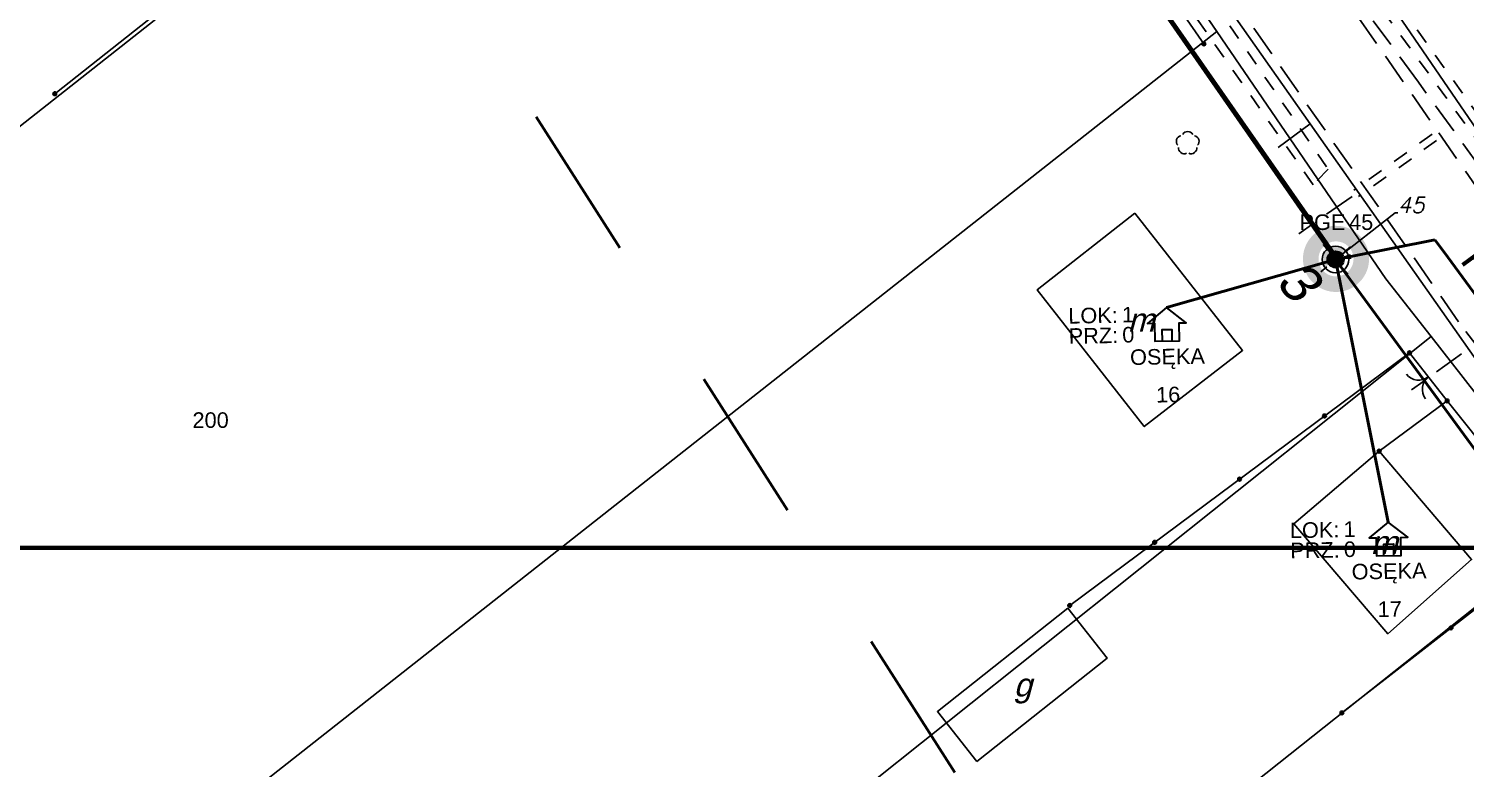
# Model space of a CAD drawing. Header units: metres. Extents: x 7542702 to 7555152, y 5804026 to 5815503.
# Drawn here: x 7544451.2 to 7544543.6, y 5807763.1 to 5807810.6 of the extents above; entities that cross this region are included whole.
import ezdxf
from ezdxf import colors
from ezdxf.entities.mleader import LeaderData, LeaderLine
from ezdxf.enums import TextEntityAlignment as Align
from ezdxf.math import Vec2, Vec3

# ---------------------------------------------------------------- set-up
doc = ezdxf.new("R2010")
doc.units = ezdxf.units.M
for name, pattern in [('4001', [0]), ('4002', [2, 1, -1]), ('4003', [3, 2, -1])]:
    doc.linetypes.add(name, pattern=pattern)
doc.layers.add('!tele', color=30, linetype='Continuous', lineweight=50, plot=False)
for name, color, linetype, lineweight in [('!trafo', 6, '4002', 50), ('_KABEL_ABONENCKI_NAPOWIETRZNY', 104, 'Continuous', 50), ('_MUFA', 202, 'Continuous', 30), ('_numery slupow etap 4 cz. 2', 7, 'Continuous', 40), ('_PA_OPCJONALNE', 1, 'Continuous', 30), ('_SIEC_NAPOWIETRZNA', 5, 'Continuous', 50), ('_SLUP_DZIERZAWIONY_ENERGETYCZNY', 1, 'Continuous', 30)]:
    doc.layers.add(name, color=color, linetype=linetype, lineweight=lineweight)
for name, color, linetype in [('_MM mufy', 3, 'Continuous'), ('_MM opisy', 7, 'Continuous'), ('_MM slupy', 5, 'Continuous'), ('Budynki', 7, 'Continuous'), ('Drogi', 135, 'Continuous'), ('Dzialki', 165, 'Continuous'), ('Linie_napowietrzne', 184, 'Continuous'), ('makro-numeracja-punktow', 7, 'Continuous'), ('Ogrodzenia', 184, 'Continuous'), ('Projekty', 252, 'Continuous'), ('Roslinnosc', 104, 'Continuous'), ('Uz_Specjalne', 7, 'Continuous'), ('Uz_Telekomunikacja', 252, 'Continuous'), ('Wody', 184, 'Continuous')]:
    doc.layers.add(name, color=color, linetype=linetype)
doc.layers.add('DIM', color=7, linetype='Continuous', plot=False)
doc.layers.get('_MUFA').off()
doc.styles.add('DYN_DIM', font='arial.ttf')
doc.styles.add('GeodText', font='romans.shx', dxfattribs={"oblique": 14.323945})
doc.styles.get("Standard").update_dxf_attribs({"font": 'arial.ttf'})
doc.dimstyles.new('opis linie', dxfattribs={"dimtxt": 1.5, "dimasz": 0.18, "dimexe": 0.18, "dimexo": 0.0625, "dimgap": 2.5, "dimtad": 4, "dimdec": 0, "dimzin": 0, "dimdsep": 46, "dimtxsty": 'Standard', "dimcen": 0.09, "dimse1": 1, "dimse2": 1, "dimsd1": 1, "dimsd2": 1, "dimclrt": 256, "dimadec": 0, "dimazin": 0, "dimtfac": 1, "dimtdec": 0, "dimtofl": 0, "dimtmove": 0, "dimatfit": 3, "dimfxl": 1, "dimtfill": 1, "dimtolj": 1, "dimtzin": 0, "dimarcsym": 0})
doc.dimstyles.get("Standard").update_dxf_attribs({"dimtxt": 0.18, "dimasz": 0.18, "dimexe": 0.18, "dimexo": 0.0625, "dimgap": 0.09, "dimtad": 0, "dimtih": 1, "dimtoh": 1, "dimdec": 4, "dimzin": 0, "dimdsep": 46, "dimtxsty": 'Standard', "dimcen": 0.09, "dimadec": 0, "dimazin": 0, "dimtfac": 1, "dimtdec": 4, "dimtofl": 0, "dimtmove": 0, "dimatfit": 3, "dimfxl": 1, "dimtolj": 1, "dimtzin": 0, "dimarcsym": 0})

# ---------------------------------------------------------------- blocks, each defined once
blk = doc.blocks.new('1281')
at = {"layer": 'Ogrodzenia', "color": 184, "linetype": 'Continuous'}
for radius in [0.24, 0.16, 0.08]:
    blk.add_circle((0, 0), radius, dxfattribs=at)
blk = doc.blocks.new('2283')
at = {"layer": 'Ogrodzenia', "color": 184, "linetype": 'Continuous'}
blk.add_line((0, 0), (0, 1), dxfattribs=at)
blk = doc.blocks.new('1283')
at = {"layer": 'Ogrodzenia', "color": 184, "linetype": 'Continuous'}
for centre, start, end in [((0, 2), 270, 0), ((0, -2), 0, 90)]:
    blk.add_arc(centre, 2, start, end, dxfattribs=at)
blk = doc.blocks.new('1423')
at = {"layer": 'Roslinnosc', "color": 104, "linetype": 'Continuous'}
for centre, start, end in [((-0.71, 0.23), 102.5, 221.75), ((0, 0.75), 30.19, 149.77), ((0.71, 0.23), 318.3, 77.49), ((-0.44, -0.61), 174.33, 293.45), ((0.44, -0.61), 246.24, 5.74)]:
    blk.add_arc(centre, 0.75, start, end, dxfattribs=at)
blk = doc.blocks.new('1363')
at = {"layer": 'Linie_napowietrzne', "color": 184, "linetype": 'Continuous'}
for p, q in [((0, 1.5), (0, 2.5)), ((-1.5, 0), (-2.5, 0)), ((1.5, 0), (2.5, 0)), ((0, -1.5), (0, -2.5))]:
    blk.add_line(p, q, dxfattribs=at)
blk.add_circle((0, 0), 0.5, dxfattribs=at)
blk = doc.blocks.new('1361')
at = {"layer": 'Linie_napowietrzne', "color": 184, "linetype": 'Continuous'}
blk.add_circle((0, 0), 0.5, dxfattribs=at)
blk = doc.blocks.new('ADRES')
for points in [[(0.788, -2.148), (0.788, -2.148), (0.788, -0.992), (1.24, -0.992), (0, 0), (-1.24, -0.992), (-0.788, -0.992), (-0.788, -2.148), (0.788, -2.148), (0.788, -2.148)], [(-0.308, -2.148), (-0.308, -1.401), (0.308, -1.401), (0.308, -2.148)]]:
    blk.add_lwpolyline(points)
at = {"color": 212, "insert": (-3.147, -0.425), "char_height": 1, "width": 1e-16, "attachment_point": 6}
blk.add_mtext('LOK:  ', dxfattribs=at)
at = {"color": 4, "insert": (-3.147, -1.715), "char_height": 1, "width": 1e-16, "attachment_point": 6}
blk.add_mtext('PRZ: ', dxfattribs=at)
at = {"color": 7}
for tag, flags, p in [('ID_OBSZARU', 13, (29.072, 23.058)), ('WOJEWODZTWO', 13, (23.292, 19.95)), ('POWIAT', 13, (29.072, 18.509)), ('GMINA', 13, (29.072, 16.798)), ('TERC', 13, (29.072, 15.222)), ('SIMC', 13, (29.072, 13.421)), ('ULIC', 13, (29.072, 11.763)), ('SZEROKOSC_GEOGRAFICZNA', 13, (18.709, 10.184)), ('DLUGOSC_GEOGRAFICZNA', 13, (29.072, 8.247)), ('KATEGORIA_STAWKI_JEDNOSTKOWEJ_100', 13, (29.072, 4.774)), ('KWOTA_STAWKI_JEDNOSTKOWEJ_100', 13, (29.072, 2.893)), ('DOFINANSOWANIE_95', 13, (29.072, 0.866)), ('MIEJSCOWOSC', 12, (0, -3.645)), ('ULICA', 12, (0, -4.879)), ('NR_PORZADKOWY', 12, (0, -6.087))]:
    blk.add_attdef(tag, text='', height=1, dxfattribs=dict(at, flags=flags)).set_placement(p, align=Align.CENTER)
at = {"color": 1}
for tag, flags, p in [('ID_PA', 5, (29.072, 21.572)), ('RODZAJ_OBIEKTU', 5, (29.072, 6.626)), ('ZAPAS', 13, (29.072, -2.621))]:
    blk.add_attdef(tag, text='', height=1, dxfattribs=dict(at, flags=flags)).set_placement(p, align=Align.CENTER)
at = {"color": 212, "flags": 12}
blk.add_attdef('LICZBA_LOKALI', text='', height=1, dxfattribs=at).set_placement((-2.883, -0.425), align=Align.MIDDLE_LEFT)
at = {"color": 150, "flags": 12}
for tag, p in [('MUFA', (1.783, -0.925)), ('NUMER_WLOKNA', (1.859, -2.195))]:
    blk.add_attdef(tag, p, '', height=1, dxfattribs=at)
at = {"color": 7, "style": 'DYN_DIM', "flags": 13}
blk.add_attdef('ODC_FUNKCJONALNY', text='', height=1, dxfattribs=at).set_placement((29.072, -1.007), align=Align.CENTER)
at = {"color": 4, "flags": 12}
blk.add_attdef('LICZBA_SED_W_DANYM_PA', text='', height=1, dxfattribs=at).set_placement((-2.883, -1.715), align=Align.MIDDLE_LEFT)
blk = doc.blocks.new('SLUP_DZIERZAWIONY')
h = blk.add_hatch(color=256)
h.dxf.hatch_style = 1
h.paths.add_polyline_path([(0.527, 0, 1), (-0.527, 0, 1)])
at = {"lineweight": 30}
blk.add_circle((0, 0), 0.527, dxfattribs=at)
at = {"color": 7, "style": 'DYN_DIM', "flags": 13}
blk.add_attdef('ODC_FUNKCJONALNY', text='', height=1, dxfattribs=at).set_placement((0.359, 3.33), align=Align.CENTER)
at = {"color": 7, "flags": 12}
blk.add_attdef('WLASCICIEL', text='', height=1, dxfattribs=at).set_placement((0.631, 1.893), align=Align.RIGHT)
blk.add_attdef('SLUP_NUMER', (0.867, 1.893), '', height=1, dxfattribs=at)
blk.add_attdef('TYP', text='', height=1, dxfattribs=at).set_placement((0, -2.825), align=Align.CENTER)
blk = doc.blocks.new('MUFA_II')
at = {"layer": '_MM mufy'}
h = blk.add_hatch(color=256, dxfattribs=at)
h.dxf.hatch_style = 1
h.paths.add_polyline_path([(2.152, 0.122, 1), (-2.098, -0.052, 1)])
h.paths.add_polyline_path([(-1.099, -0.011, -1), (1.153, 0.081, -1)], flags=16)
h.paths.add_polyline_path([(-0.829, 0, -1), (0.883, 0.07, -1)], flags=0)
blk = doc.blocks.new('ZN')
at = {"layer": '_MM slupy', "transparency": 33554687}
h = blk.add_hatch(color=256, dxfattribs=at)
h.dxf.hatch_style = 1
h.paths.add_polyline_path([(0, -0.857), (0, 0.857, 1)])
at = {"layer": '_MM slupy'}
blk.add_circle((0, 0), 0.857, dxfattribs=at)
blk = doc.blocks.new('*D252')
at = {"layer": 'Defpoints', "color": 0}
for p in [(7544505.8, 5807838.17), (7544535.26, 5807795.81), (7544534.644, 5807795.382)]:
    blk.add_point(p, dxfattribs=at)
at = {"layer": 'DIM', "insert": (7544517.233, 5807814.697), "char_height": 1.5, "attachment_point": 5, "rotation": 304.81736, "bg_fill": 3, "box_fill_scale": 1.1, "bg_fill_color": 9, "bg_fill_true_color": 13158600, "bg_fill_transparency": 0}
blk.add_mtext('\\A1;- 52 m -', dxfattribs=at)
blk = doc.blocks.new('*D253')
at = {"layer": 'Defpoints', "color": 0}
for p in [(7544535.26, 5807795.81), (7544565.365, 5807753.506), (7544565.97, 5807753.95)]:
    blk.add_point(p, dxfattribs=at)
at = {"layer": 'DIM', "insert": (7544547.377, 5807772.505), "char_height": 1.5, "attachment_point": 5, "rotation": 306.26511, "bg_fill": 3, "box_fill_scale": 1.1, "bg_fill_color": 9, "bg_fill_true_color": 13158600, "bg_fill_transparency": 0}
blk.add_mtext('\\A1;- 52 m -', dxfattribs=at)
blk = doc.blocks.new('q')
at = {"layer": '_MM slupy'}
blk.add_blockref('ZN', (0, 0), dxfattribs=at)
at = {"layer": '_MM opisy'}
ml = blk.add_multileader_mtext('Standard', dxfattribs=at)
ml.set_content('\\pxql;słup nN\\PP-10/ZN', color=256)
ml.set_leader_properties()
ml.build(insert=Vec2(0, 0))
ml.multileader.update_dxf_attribs({"has_text_frame": 1, "text_left_attachment_type": 5, "text_right_attachment_type": 5, "dogleg_length": 1, "arrow_head_size": 1})
ctx = ml.context
ctx.base_point, ctx.char_height, ctx.arrow_head_size, ctx.landing_gap_size, ctx.plane_origin = Vec3(3.754, 5.901), 2, 1, 1, Vec3(1.717, -1.42)
ctx.left_attachment, ctx.right_attachment = 5, 5
notes = []
notes.append((ctx, [(0, (1, 1, 0), (2.754, 5.901), (1, 0), 1, [(0, [(0, 0), (2.754, 5.901)], 0, [])])]))
ctx.mtext.insert, ctx.mtext.flow_direction = Vec3(4.754, 11.703), 5
ctx.mtext.has_bg_fill, ctx.mtext.bg_color, ctx.mtext.bg_scale_factor, ctx.mtext.bg_transparency, ctx.mtext.use_window_bg_color = 1, -1023410175, 1, 0, 1
for ctx, leaders in notes:
    for number, flags, end, landing, length, lines in leaders:
        leader = LeaderData()
        leader.index, (leader.has_last_leader_line, leader.has_dogleg_vector, leader.attachment_direction) = number, flags
        leader.last_leader_point, leader.dogleg_vector, leader.dogleg_length = Vec3(end), Vec3(landing), length
        for number, points, colour, breaks in lines:
            line = LeaderLine()
            line.index, line.vertices, line.color, line.breaks = number, Vec3.list(points), colors.encode_raw_color(colour), breaks
            leader.lines.append(line)
        ctx.leaders.append(leader)

msp = doc.modelspace()

# ---------------------------------------------------------------- linework, layer by layer
at = {"layer": '!tele'}
msp.add_lwpolyline([(7544486.31, 5807862.47), (7544505.8, 5807838.17), (7544535.26, 5807795.81), (7544565.97, 5807753.95), (7544594.87, 5807715.01)], dxfattribs=at)
at = {"layer": '!trafo', "ltscale": 10}
msp.add_lwpolyline([(7544082.131, 5808448.383), (7544167.592, 5808501.428), (7544481.875, 5807987.868), (7544782.882, 5807592.579), (7544936.528, 5807377.474), (7545050.365, 5807475.249), (7545086.682, 5807419.378), (7544929.647, 5807282.214), (7544686.607, 5807553.19), (7544696.165, 5807510.338), (7544647.976, 5807511.037), (7544607.689, 5807611.156), (7544447.059, 5807862.577)], close=True, dxfattribs=at)
at = {"layer": '_KABEL_ABONENCKI_NAPOWIETRZNY'}
for points in [[(7544508.756, 5807822.712), (7544505.8, 5807838.17), (7544506.069, 5807837.986), (7544535.219, 5807796.155), (7544535.26, 5807795.81)], [(7544524.394, 5807792.711), (7544535.26, 5807795.81)], [(7544538.642, 5807778.926), (7544535.26, 5807795.81)]]:
    msp.add_lwpolyline(points, dxfattribs=at)
at = {"layer": '_SIEC_NAPOWIETRZNA'}
msp.add_lwpolyline([(7544631.11, 5807665.61), (7544625.58, 5807673.02), (7544611.21, 5807692.48), (7544594.87, 5807715.01), (7544565.97, 5807753.95), (7544535.26, 5807795.81), (7544505.8, 5807838.17), (7544486.31, 5807862.47)], dxfattribs=at)
at = {"layer": 'Budynki', "color": 7, "linetype": '4001'}
for points in [[(7544522.35, 5807798.78, 0), (7544529.28, 5807789.96, 0), (7544522.96, 5807785.07, 0), (7544516.06, 5807793.85, 0), (7544522.35, 5807798.78, 0)], [(7544532.58, 5807778.82, 0), (7544538.06, 5807783.49, 0), (7544544, 5807776.52, 0), (7544538.61, 5807771.76, 0), (7544532.58, 5807778.82, 0)], [(7544512.19, 5807763.55, 0), (7544509.66, 5807766.75, 0), (7544518.04, 5807773.39, 0), (7544520.57, 5807770.18, 0), (7544512.19, 5807763.55, 0)]]:
    msp.add_polyline3d(points, dxfattribs=at)
at = {"layer": 'Drogi', "color": 8, "linetype": '4003'}
for p, q in [((7544511, 5807848.23, 124.185), (7544547.76, 5807795.54, 124.606)), ((7544543.16, 5807791.8, 124.545), (7544506.24, 5807844.78, 124.175)), ((7544564.98, 5807763.43, 124.752), (7544543.16, 5807791.8, 124.545))]:
    msp.add_line(p, q, dxfattribs=at)
at = {"layer": 'Dzialki'}
for p, q in [((7544503.39, 5807845.89), (7544527.63, 5807810.45)), ((7544527.63, 5807810.45), (7544503.39, 5807845.89)), ((7544527.63, 5807810.45), (7544503.39, 5807845.89)), ((7544398.41, 5807763.2), (7544476.01, 5807824.35)), ((7544476.01, 5807824.35), (7544398.41, 5807763.2)), ((7544546.79, 5807800.55), (7544535.63, 5807816.86)), ((7544535.63, 5807816.86), (7544546.79, 5807800.55)), ((7544535.63, 5807816.86), (7544546.79, 5807800.55)), ((7544527.63, 5807810.45), (7544461.48, 5807758.43)), ((7544461.48, 5807758.43), (7544527.63, 5807810.45)), ((7544527.63, 5807810.45), (7544538.5, 5807794.56)), ((7544538.5, 5807794.56), (7544527.63, 5807810.45)), ((7544538.5, 5807794.56), (7544527.63, 5807810.45)), ((7544538.5, 5807794.56), (7544541.4, 5807790.85)), ((7544541.4, 5807790.85), (7544538.5, 5807794.56)), ((7544541.4, 5807790.85), (7544538.5, 5807794.56)), ((7544473.31, 5807736.64), (7544541.4, 5807790.85)), ((7544541.4, 5807790.85), (7544473.31, 5807736.64)), ((7544541.4, 5807790.85), (7544550.86, 5807778.72)), ((7544550.86, 5807778.72), (7544541.4, 5807790.85)), ((7544550.86, 5807778.72), (7544541.4, 5807790.85)), ((7544480.67, 5807723.06), (7544550.86, 5807778.72)), ((7544550.86, 5807778.72), (7544480.67, 5807723.06))]:
    msp.add_line(p, q, dxfattribs=at)
at = {"layer": 'Ogrodzenia', "color": 184, "linetype": '4001'}
for p, q in [((7544452.9, 5807806.46, 123.763), (7544502.39, 5807845.56)), ((7544515.38, 5807826.19), (7544526.79, 5807809.66)), ((7544518.16, 5807773.57), (7544540.01, 5807789.81)), ((7544538.06, 5807783.49), (7544542.43, 5807786.72)), ((7544549.7, 5807777.59), (7544542.43, 5807786.72)), ((7544542.43, 5807786.72), (7544549.7, 5807777.59)), ((7544549.7, 5807777.59), (7544535.66, 5807766.67))]:
    msp.add_line(p, q, dxfattribs=at)
at = {"layer": 'Projekty', "linetype": '4003'}
for p, q in [((7544540.58, 5807807.21), (7544537.68, 5807811.15)), ((7544548.13, 5807796.78), (7544540.58, 5807807.21)), ((7544536.32, 5807799.86), (7544532.9, 5807797.46)), ((7544543.36, 5807789.75), (7544540.14, 5807787.43))]:
    msp.add_line(p, q, dxfattribs=at)
at = {"layer": 'Uz_Specjalne', "color": 7, "linetype": '4002'}
for p, q in [((7544541.464, 5807803.853, 122.97), (7544536.434, 5807800.253, 122.87)), ((7544541.756, 5807803.447, 122.97), (7544536.726, 5807799.847, 122.87))]:
    msp.add_line(p, q, dxfattribs=at)
at = {"layer": 'Uz_Telekomunikacja', "linetype": '4001'}
for p, q in [((7544514.14, 5807832.25, 124.21), (7544533.62, 5807804.52, 124.42)), ((7544533.62, 5807804.52, 124.42), (7544531.57, 5807803, 124.22)), ((7544533.62, 5807804.52, 124.42), (7544547.5, 5807784.8, 124.43))]:
    msp.add_line(p, q, dxfattribs=at)
at = {"layer": 'Wody', "color": 184, "linetype": '4002'}
for points in [[(7544548.29, 5807798.07, 124.5), (7544517.23, 5807840.71, 124.1), (7544490.05, 5807880.86, 123.98), (7544491.7, 5807882.1, 123.93), (7544518.31, 5807841.41, 124.01), (7544549.03, 5807798.7, 124.5), (7544548.29, 5807798.07, 124.5)], [(7544515.77, 5807826.35, 124.1), (7544517.15, 5807827.32, 124.2), (7544534.78, 5807801.6, 124.3), (7544533.82, 5807800.61, 124.2), (7544515.77, 5807826.35, 124.1)]]:
    msp.add_polyline3d(points, dxfattribs=at)

# ---------------------------------------------------------------- block references
at = {"layer": '_MUFA'}
msp.add_blockref('MUFA_II', (7544535.26, 5807795.81), dxfattribs=at)
at = {"layer": '_PA_OPCJONALNE'}
ref = msp.add_blockref('ADRES', (7544524.394, 5807792.711), dxfattribs=dict(at, rotation=1))
ref.add_attrib('MIEJSCOWOSC', 'OSĘKA', dxfattribs={"layer": '0', "color": 7, "height": 1, "rotation": 1, "flags": 12}).set_placement((7544524.457, 5807789.066), align=Align.CENTER)
ref.add_attrib('NR_PORZADKOWY', '16', dxfattribs={"layer": '0', "color": 7, "height": 1, "rotation": 1, "flags": 12}).set_placement((7544524.5, 5807786.624), align=Align.CENTER)
ref.add_attrib('LICZBA_LOKALI', '1', (7544521.527, 5807791.755), dxfattribs={"layer": '0', "color": 212, "height": 1, "rotation": 1, "flags": 12})
ref.add_attrib('LICZBA_SED_W_DANYM_PA', '0', (7544521.55, 5807790.465), dxfattribs={"layer": '0', "color": 4, "height": 1, "rotation": 1, "flags": 12})
ref = msp.add_blockref('ADRES', (7544538.642, 5807778.926), dxfattribs=dict(at, rotation=1))
ref.add_attrib('MIEJSCOWOSC', 'OSĘKA', dxfattribs={"layer": '0', "color": 7, "height": 1, "rotation": 1, "flags": 12}).set_placement((7544538.705, 5807775.281), align=Align.CENTER)
ref.add_attrib('NR_PORZADKOWY', '17', dxfattribs={"layer": '0', "color": 7, "height": 1, "rotation": 1, "flags": 12}).set_placement((7544538.748, 5807772.84), align=Align.CENTER)
ref.add_attrib('LICZBA_LOKALI', '1', (7544535.775, 5807777.97), dxfattribs={"layer": '0', "color": 212, "height": 1, "rotation": 1, "flags": 12})
ref.add_attrib('LICZBA_SED_W_DANYM_PA', '0', (7544535.798, 5807776.681), dxfattribs={"layer": '0', "color": 4, "height": 1, "rotation": 1, "flags": 12})
at = {"layer": '_SLUP_DZIERZAWIONY_ENERGETYCZNY'}
msp.add_blockref('SLUP_DZIERZAWIONY', (7544535.26, 5807795.81), dxfattribs=at).add_auto_attribs({'WLASCICIEL': 'PGE', 'SLUP_NUMER': '45'})
at = {"layer": 'Linie_napowietrzne', "color": 184, "xscale": 0.5, "yscale": 0.5, "zscale": 0.5, "rotation": 130.229772}
msp.add_blockref('1363', (7544535.26, 5807795.81), dxfattribs=at)
msp.add_blockref('1363', (7544535.26, 5807795.81), dxfattribs=at)
at = {"layer": 'Linie_napowietrzne', "color": 184, "xscale": 0.5, "yscale": 0.5, "zscale": 0.5}
msp.add_blockref('1361', (7544535.26, 5807795.81), dxfattribs=at)
msp.add_blockref('1361', (7544535.26, 5807795.81), dxfattribs=at)
at = {"layer": 'Ogrodzenia', "color": 184, "xscale": 0.5, "yscale": 0.5, "zscale": 0.5}
for p in [(7544526.79, 5807809.66), (7544452.9, 5807806.46), (7544540.01, 5807789.81), (7544542.43, 5807786.72), (7544542.43, 5807786.72), (7544542.43, 5807786.72), (7544534.547, 5807785.75), (7544538.06, 5807783.49), (7544529.085, 5807781.69), (7544523.623, 5807777.63), (7544518.16, 5807773.57), (7544542.68, 5807772.13), (7544535.66, 5807766.67)]:
    msp.add_blockref('1281', p, dxfattribs=at)
at = {"layer": 'Ogrodzenia', "color": 184, "xscale": 0.5, "yscale": 3.924857, "rotation": 218.067036}
msp.add_blockref('2283', (7544540.01, 5807789.81), dxfattribs=at)
at = {"layer": 'Ogrodzenia', "color": 184, "xscale": 0.5, "yscale": 0.5, "zscale": 0.5, "rotation": 218.067036}
msp.add_blockref('1283', (7544541.22, 5807788.265), dxfattribs=at)
at = {"layer": 'Roslinnosc', "color": 104, "xscale": 0.5, "yscale": 0.5, "zscale": 0.5}
msp.add_blockref('1423', (7544525.75, 5807803.28), dxfattribs=at)

# ---------------------------------------------------------------- texts
at = {"layer": 'Budynki', "color": 7, "oblique": 15}
for s, p in [('m', (7544521.886, 5807791.175)), ('m', (7544537.506, 5807776.875)), ('g', (7544514.561, 5807767.72))]:
    msp.add_text(s, height=1.5, rotation=359.97, dxfattribs=at).set_placement(p)
at = {"layer": 'Dzialki'}
msp.add_text('200', height=1, dxfattribs=at).set_placement((7544461.757, 5807784.985))
at = {"layer": 'makro-numeracja-punktow', "color": 6, "insert": (7544539.26, 5807798.81), "char_height": 1, "attachment_point": 7, "line_spacing_factor": 0.8, "style": 'GeodText'}
msp.add_mtext('45', dxfattribs=at)

# ---------------------------------------------------------------- leaders
at = {"layer": 'makro-numeracja-punktow', "color": 6, "has_arrowhead": 0, "annotation_type": 0, "has_hookline": 1, "hookline_direction": 0, "text_width": 1.694}
msp.add_leader([(7544535.26, 5807795.81), (7544539.08, 5807798.81), (7544539.26, 5807798.81)], dimstyle='Standard', dxfattribs=at)

# ---------------------------------------------------------------- next in the draw order: block references
at = {"layer": '!tele', "rotation": 306.2651104780302}
msp.add_blockref('q', (7544535.26, 5807795.81), dxfattribs=at)

# ---------------------------------------------------------------- next in the draw order: dimensions: what is measured, and where the dimension line sits
at = {"layer": 'DIM'}
dim = msp.add_aligned_dim(p1=(7544505.8, 5807838.17), p2=(7544535.26, 5807795.81), distance=-0.75, dimstyle='opis linie', override={"dimpost": '- <> m -'}, dxfattribs=at)
dim.commit()
dim.dimension.update_dxf_attribs({"geometry": '*D252', "text_midpoint": (7544517.233, 5807814.697)})

# ---------------------------------------------------------------- next in the draw order: texts
at = {"layer": '_numery slupow etap 4 cz. 2', "oblique": 10}
msp.add_text('3', height=2.5, rotation=311.98673, dxfattribs=at).set_placement((7544531.347, 5807794.295))

# ---------------------------------------------------------------- next in the draw order: dimensions: what is measured, and where the dimension line sits
at = {"layer": 'DIM'}
dim = msp.add_aligned_dim(p1=(7544535.26, 5807795.81), p2=(7544565.97, 5807753.95), distance=-0.75, dimstyle='opis linie', override={"dimpost": '- <> m -'}, dxfattribs=at)
dim.commit()
dim.dimension.update_dxf_attribs({"geometry": '*D253', "text_midpoint": (7544547.377, 5807772.505)})

# ---------------------------------------------------------------- next in the draw order: linework, layer by layer
at = {"layer": 'Defpoints', "color": 4, "lineweight": 70}
msp.add_lwpolyline([(7544434.966, 5807777.272), (7544827.476, 5807777.272), (7544827.476, 5807493.873), (7544434.966, 5807493.873)], close=True, dxfattribs=at)

doc.saveas('drawing.dxf')
